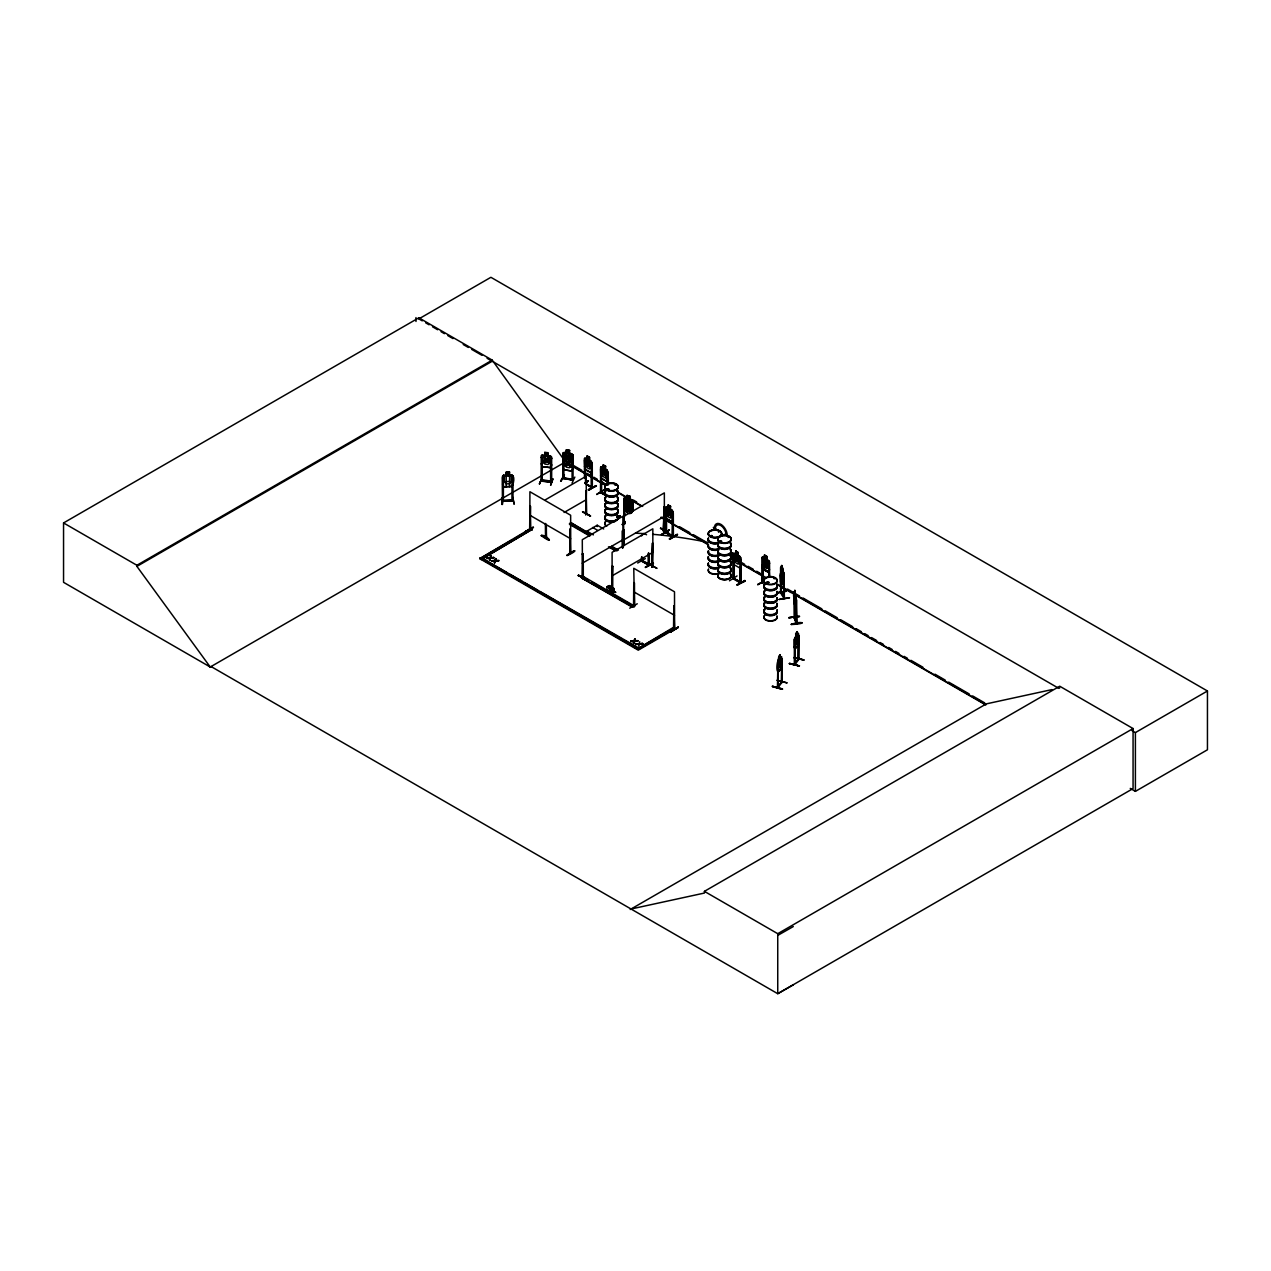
<?xml version="1.0" encoding="UTF-8"?>
<svg xmlns="http://www.w3.org/2000/svg" width="1271" height="1271" viewBox="0 0 1271 1271"><rect width="100%" height="100%" fill="white"/><g stroke="black" fill="none" stroke-linecap="round" stroke-linejoin="round"><path stroke-width="1.5" d="M611.685 590.459L613.718 589.236M509.56 476.148L506.208 476.164M511.975 475.004C515.057 476.434 513.738 483.409 511.943 486.571L503.634 486.872L502.553 484.029M623.87 523.525L624.776 523.763M793.994 592.397C792.357 589.204 795.519 615.132 796.297 605.965M798.204 645.001L794.709 649.37L798.204 645.001L798.649 641.553M772.434 686.69C802.684 694.744 752.114 680.414 782.301 689.247M772.641 686.372L782.507 688.898M784.032 580.99L783.54 583.214L783.921 581.006M783.921 586.646C781.014 595.019 777.232 561.877 783.508 577.241L781.617 571.092M785.891 591.428L777.344 593.049M608.682 488.954L606.966 489.287M608.142 488.874L608.682 489.812L607.014 489.43M615.752 484.664L615.895 485.284M615.752 485.204L614.91 485.125M710.759 536.108L711.76 536.171M712.3 536.394L710.489 535.79M718.337 531.739C720.562 530.658 717.845 532.978 718.925 531.23M721.261 541.939L720.037 541.907L720.482 541.049M720.625 541.637L721.626 541.112L720.419 541.081M720.292 541.621L721.563 541.716M728.061 537.49L728.474 536.743M766.254 583.008L767.334 583.071M767.859 583.294L766.969 582.277L766.063 583.294M773.896 578.639L774.96 578.702M781.411 593.08L780.585 592.604L784.191 597.02M781.061 567.12L784.032 573.221L784.032 598.498L784.096 596.989M541.224 535.726C544.719 532.994 557.556 547.277 541.255 535.647M578.083 575.652C586.296 575.016 590.904 586.312 578.496 574.937M609.159 589.013L615.672 592.254L609.54 588.362M781.331 681.701L782.205 681.192L781.824 682.606L781.649 656.726C775.469 656.281 775.294 681.081 781.172 667.879L781.76 664.511L781.315 667.958L777.82 672.327M777.947 660.666L777.439 687.627L781.331 682.416M794.327 647.161L794.264 639.345L795.662 636.469L795.71 645.175L797.775 640.187L797.06 634.753M588.092 462.994L590.443 461.754L588.854 464.153L590.507 468.538L588.346 464.487L587.027 466.441L586.153 465.917L587.822 463.534L586.249 459.324L588.235 462.994M669.134 512.054L671.485 510.799L669.896 513.214L671.438 517.583L669.388 513.548L668.069 515.502L667.18 514.993L668.848 512.61L667.275 508.4L669.277 512.07M592.064 470.461L591.126 472.891L585.248 469.492L584.549 466.123M607.173 481.677L608.174 479.389L607.204 481.82L601.326 478.436L600.579 475.1M739.913 567.978L740.771 565.595L739.833 568.026L733.955 564.626L733.256 561.258M768.494 572.077L769.479 569.615L768.51 572.061L762.6 568.677M736.878 557.905L739.15 556.873L737.561 559.288L739.214 563.673L737.053 559.621C735.941 563.466 733.192 560.463 736.529 558.668L734.956 554.458L736.91 557.874M768.59 572.014C754.227 561.321 770.226 577.479 769.32 569.599L768.542 572.045L762.616 568.661L761.933 565.293M542.367 454.986L550.454 455.924L551.646 457.163L551.678 482.376L541.128 481.105L541.255 455.892L542.383 454.923L541.382 455.939M542.177 457.687L541.224 457.56L542.177 457.687L542.209 481.248L542.256 457.465M541.255 463.645L542.336 466.648L550.47 467.664L551.678 464.868M544.846 455.383L544.751 452.317L548.214 452.746L548.071 455.796L549.803 456.972L549.803 462.374L548.071 464.471L544.846 464.074L543.114 461.548L543.114 456.146L544.751 455.209M542.336 466.648L550.486 467.585M542.193 477.817L539.428 483.933L542.288 477.912M539.444 483.886L542.288 477.419M550.613 458.72L551.646 458.64L550.613 458.72L550.708 482.281L550.693 458.513M552.869 478.738L550.581 485.315M550.677 485.252L552.917 479.103M777.471 686.626L782.142 682.098L777.773 687.706L777.82 664.129M798.649 633.8L798.236 659.601L799.109 658.283L794.375 664.542M795.138 663.351L794.804 664.717L799.014 659.125L799.014 635.611M794.82 663.796L795.122 640.663M798.283 659.538L798.093 633.323C795.725 638.439 797.981 626.174 797.155 634.785M799.109 659.141L799.109 658.235M489.748 560.289L490.527 557.874L493.768 557.461L490.527 558.366L489.748 560.289L489.764 557.937L486.571 558.446L489.764 557.937M494.689 562.656L495.595 558.509C495.96 562.846 487.301 560.654 494.816 560.4M494.689 563.148L496.198 558.859M633.879 643.491L634.658 641.092L637.915 640.679L634.658 641.585L633.879 643.491L633.895 641.156L630.702 641.172L633.895 641.648L634.769 638.868L634.769 641.188L637.915 641.172M638.836 646.351L639.726 641.728M486.571 558.446L489.859 558.017L490.638 555.649L491.242 556.491L490.638 555.649M494.816 560.876L495.595 558.509M634.769 638.868L634.007 641.235L630.702 641.664M511.863 486.475L513.15 483.568M783.333 577.638L782.777 578.988C777.995 551.042 786.415 573.888 782.729 584.628L781.077 579.544L781.649 574.142M489.128 559.923L489.764 558.43M493.768 557.953L490.622 557.969L491.242 555.999M494.085 562.783L494.721 560.797L491.512 560.813M633.26 643.142L633.895 641.648M634.658 641.585L635.389 639.218M550.391 467.553L551.566 464.836M562.799 466.664L563.847 469.714L571.807 471.112L573.014 468.364L572.903 454.986L571.823 453.731L563.99 452.412L562.974 453.191M794.073 617.515L796.17 623.441M794.709 618.071L794.836 590.364L795.439 603.979L794.359 598.8M588.314 481.169L585.216 482.916M637.677 563.021L645.318 558.605M525.844 531.659L533.502 527.338L529.832 529.483L529.912 491.734L570.647 515.248L570.727 553.092L569.599 552.79L570.457 553.25L569.948 529.133L569.726 552.869M596.766 494.53L604.376 489.732M637.279 603.773L629.717 608.189M669.293 530.229L661.381 534.503M530.706 529.943L529.912 506.017L529.657 529.785M601.119 492.084L605.838 494.927M606.108 495.388L600.484 492.544L601.612 492.751M668.085 507.844L665.48 507.494L665.416 532.676L673.122 537.029L673.042 511.736L670.532 509.337L671.708 511.069L671.708 516.471L670.437 518.06L668.085 516.725L666.83 513.691L668.085 504.952L670.611 506.382L670.437 509.385M666.56 532.12L666.052 532.231M665.766 531.612L666.56 532.978L666.481 509.417L665.527 509.178L666.481 509.417M634.563 605.632L633.419 605.33L634.277 605.822M633.419 606.188L634.277 606.68L633.768 582.563L633.546 606.315M762.409 582.325L762.648 583.23L762.838 565.388M761.806 582.738L762.568 583.182L762.838 559.51M762.918 582.213L762.06 581.721M502.124 504.508L501.981 497.787L502.172 504.46M502.649 504.063L501.95 497.787M642.538 561.258L641.41 561.051L642.475 560.416M641.553 561.131L649.068 565.42L648.988 553.616M648.226 564.07C631.735 555.745 654.295 565.579 648.337 565.039M648.734 564.817L648.305 553.219M735.766 553.902L735.766 551.01L735.766 554.108L733.176 553.536L733.113 578.734L740.691 583.055L740.691 557.81L739.801 556.333L740.771 557.826M733.907 555.618L733.208 555.22L734.161 555.475L734.177 578.956M740.04 581.864L740.008 582.754L740.262 566.834M562.831 458.831L563.911 457.989L571.807 459.371L572.983 460.658L571.807 459.371M566.231 458.402L566.231 455.495L569.615 456.098L569.472 459.133L571.203 460.324L571.203 465.726L569.503 467.744L566.342 467.188L564.642 464.582L564.642 459.181L566.342 458.513L563.927 458.164M569.583 456.162L566.183 455.574M563.847 469.714L571.839 471.048M569.615 458.99L571.728 459.514M561.083 481.089L564.403 474.75L560.606 481.089M612.86 590.745L612.749 590.84M566.389 449.87L566.358 452.841L564.674 453.493L564.674 458.895L566.358 461.516L569.519 462.088L571.203 460.07L571.203 454.684L569.519 453.413L569.662 450.379C564.61 448.313 567.327 453.668 562.894 453.08L562.751 478.357L562.958 454.621L563.879 454.78L563.879 478.516L562.926 477.531M563.879 454.78L562.846 454.827M562.862 460.896L563.911 463.963L571.886 465.329L563.943 463.899M569.63 450.442L566.246 449.823M569.662 453.27L573.046 454.891L573.046 480.184L563.879 477.912L572.935 479.31M572.109 456.273L573.046 456.432L572.109 456.273L572.093 480.041M564.388 474.75L561.147 480.692M562.926 478.389L573.03 479.93M563.879 478.516L563.625 477.689M572.014 479.167L572.014 480.025M574.857 477.07L572.045 483.139M586.424 513.373L585.502 513.516M586.233 513.134L585.661 514.644L586.519 514.183L586.153 476.244L545.434 499.757M583.246 576.414L582.197 576.621L583.31 577.288L583.246 553.727L582.293 553.981L583.246 553.727M652.309 567.009L652.913 565.706L651.912 565.945M762.441 567.962L767.239 559.669M607.459 586.757L608.396 586.185M609.27 585.645L613.893 588.584L608.682 586.185M613.559 590.268L613.559 589.426M712.332 536.14L710.711 536.394M567.867 458.084L565.071 460.213L567.279 457.163L565.166 453.477L567.772 456.845M628.557 502.395C629.796 498.47 633.101 501.124 629.224 503.284L631.258 507.399L628.621 503.697C627.413 507.828 623.775 505.127 627.953 502.839L626.047 498.899L628.573 502.728M567.962 456.956C567.787 453.318 574.142 453.731 568.677 457.433L570.917 461.278L567.899 458.037M795.821 636.533L795.662 633.578L797.203 631.735M777.916 687.611L778.09 661.349L778.773 656.535L780.203 654.66L780.887 663.144L778.821 668.133L778.09 666.751M779.059 656.742L780.267 654.851L780.267 657.743M779.059 657.695L779.917 655.614M798.188 633.355L794.375 639.361L794.327 664.669M781.331 682.559L781.776 658.473L782.205 682.034M793.962 657.743L804.066 659.967L794.184 657.393M777.296 680.35L787.178 682.924L777.089 680.207M794.82 663.414L798.236 658.998M763.188 558.382L764.443 558.144L764.443 555.046L766.969 556.491L768.034 566.58L766.778 568.185L764.443 566.834L763.188 563.784L763.188 558.382L764.443 557.937M768.065 566.564L766.794 568.153L764.443 566.818L763.188 563.784M502.347 500.424L503.57 500.599M502.347 501.282L503.538 501.235M512.022 477.388L513.023 477.562L512.022 477.388L511.943 501.124L513.007 499.996M512.991 499.948C514.39 501.695 510.164 500.822 513.119 500.853M732.239 560.686L733.081 559.717M626.889 501.108L630.035 502.061L626.889 501.108L626.889 503.999L625.507 504.539L625.507 509.941L627.048 512.753L629.939 513.691L631.48 511.879L631.48 506.478L630.035 504.952M631.973 505.651L633.117 506.97M623.997 523.541L623.982 498.216L627.048 498.216M624.903 497.581L632.052 499.98M624.776 500.234L623.918 499.964L624.776 500.234L624.776 515.915M630.114 496.341L631.48 506.239L629.955 508.035L627.096 507.081L625.554 504.253L625.554 498.852L627.096 498.407L627.048 495.325L630.114 496.341L630.114 499.233L633.18 501.282L633.069 510.91M632.037 499.948L633.18 501.282M624.871 509.226L623.982 505.985L624.871 509.226L632.132 511.578L633.117 509.115M632.418 502.538L633.276 502.823L632.418 502.538L632.243 512.531M622.043 524.526L625.268 521.507M622.44 524.589L625.205 521.857L622.568 524.701M502.458 477.769L503.459 477.944L502.458 477.769L502.601 501.552L502.538 476.196L503.666 475.132L511.975 474.909M502.553 476.291L503.666 475.132M781.347 593.08L781.331 583.31M783.683 597.974L783.683 597.116M794.629 663.271L794.677 664.066M545.466 536.632C544.195 538.427 547.944 536.426 545.609 537.76L545.434 523.477M546.387 536.473L545.354 536.743M586.424 514.215L586.153 490.527L585.852 514.564M663.446 530.881L663.827 530.245M664.082 507.034L663.398 530.944L664.082 507.034L663.589 531.135L664.447 530.706M652.833 566.612L651.912 566.802M794.772 664.685L794.772 640.584M777.773 687.087L778.217 663.621M502.522 501.521L503.57 501.457L503.3 500.329M503.538 500.377L512.134 499.996M513.087 500.266L502.601 500.695M513.134 501.076L502.553 501.235M767.795 583.182L766.445 583.516L766.969 582.34M794.677 618.008L794.661 593.684L794.82 600.945L795.249 599.245C795.884 612.94 796.329 591.365 795.233 597.926L794.868 594.367M624.887 503.364L623.807 504.031L624.839 503.252L632.037 505.588M605.663 466.25L603.169 464.995L605.663 466.25L605.504 469.237L606.76 470.937L606.76 476.339L605.504 477.928L603.169 476.577L601.914 473.543L601.914 468.141L603.169 467.887C603.185 461.659 603.852 469.237 600.659 467.283L600.833 492.338M600.659 467.426L601.453 466.711M641.474 535.854L642.268 535.282M733.256 553.632L734.098 553.044L739.77 556.412L738.181 555.395L738.101 552.551L735.766 551.01M769.448 569.646L769.368 561.861L762.727 556.968L761.853 557.588L761.917 582.849M665.575 507.574L666.401 506.986M762.934 583.039L762.759 557.079L761.917 557.54M541.192 479.993C549.056 480.025 560.972 483.743 541.239 480.819M590.157 534.376L586.916 532.517L586.916 531.167L597.211 525.225L603.677 528.958M781.363 592.302L784.429 598.403L783.699 574.381L784.35 574.842M530.357 530.086L530.611 506.414M601.278 469.428L600.579 469.031L601.358 492.989L600.627 491.766M607.411 472.923L608.38 473.162L607.411 472.923L607.411 484.68M585.661 514.644L586.424 490.685M530.436 529.514L529.578 528.784L530.293 529.229M533.073 527.1L525.495 531.532L529.578 529.642M582.531 511.879L590.634 516.01L582.944 511.641M566.914 555.379C575.461 548.309 579.258 550.057 567.231 555.602M566.802 555.379L574.46 550.915M622.329 547.865L622.329 530.865L623.283 530.627M622.599 548.008L622.599 531.024L624.045 530.134L624.315 545.402M624.315 530.293L623.362 530.547L623.283 547.61M666.369 506.859L672.2 510.291M670.611 506.382L668.085 505.143M672.152 510.259L673.042 511.784L672.184 521.952L666.258 518.568L665.559 515.2M672.359 513.071L673.312 513.309L673.392 536.87L672.248 536.569L672.613 512.912M660.459 528.386L668.562 532.517L660.872 528.132M582.293 577.399L583.31 577.209M661.778 534.789L669.372 529.848L661.778 534.297M666.29 532.517L672.931 536.092M611.844 587.234L612.527 566.056L612.368 588.727M612.797 566.215L611.844 566.469M652.071 567.057L652.563 542.955L652.15 567.009M669.467 538.666C693.744 525.527 653.437 548.294 677.109 534.313M669.896 539.381L677.157 534.726M649.036 564.181L657.012 568.391L648.941 563.816M611.844 589.029L612.225 589.251M651.88 566.866L652.563 542.955M615.307 592.54L609.286 588.616M673.535 629.447L673.805 605.695L674.313 629.796L673.535 629.352M764.443 555.062L766.858 556.555M766.89 559.431L768.034 561.178M766.858 559.447L769.4 561.893L769.4 577.272M768.574 560.336L769.479 561.846L762.727 556.968M768.717 576.875L768.971 563.005L769.67 577.129M769.67 563.403L768.717 563.164M674.107 628.875L673.964 628.351M678.253 627.016L670.643 631.941L678.285 627.08M670.723 631.894L678.285 627.413L670.754 631.941M764.205 580.847L757.707 584.644L764.205 581.34M764.157 581.181L757.738 584.596M506.208 475.195L504.428 476.228L504.428 481.63L506.208 483.886L509.496 483.758L511.276 481.375L511.276 475.974L509.607 474.909M211.177 666.592L210.351 667.084L63.55 582.325L63.55 522.937L418.858 317.798L492.211 360.138L563.228 458.688M418.858 317.798L418.858 318.894L490.908 277.3L1207.45 690.995L1207.45 749.779L1135.4 791.372L1130.253 788.385M63.55 522.937L136.903 565.277L492.211 360.138M793.295 984.834L777.741 993.7L211.081 666.544L210.239 667.021L136.903 566.373L492.211 361.234M210.239 667.021L563.847 462.866M589.569 457.338L590.65 467.41L589.394 468.999L587.059 467.649L585.804 464.614L587.059 455.892L589.569 457.338L587.059 456.082M585.2 460.499L584.501 460.102L585.2 478.134M591.19 461.166L592.064 462.692L592.064 487.969L585.534 483.806M591.333 487.603L591.301 464.01L592.254 464.265L592.334 487.826L585.534 483.901L585.454 468.173M592.254 464.265L591.301 464.01M605.584 469.19L608.174 471.62L608.38 482.964M584.898 482.805L588.378 480.788L585.2 483.155M607.204 470.127L601.358 466.775M592.254 487.746L591.714 487.381M588.378 489.605L596.433 485.919L588.425 489.685M588.378 490.098L596.067 485.601L588.807 490.32M674.17 629.431L638.249 650.164L479.739 558.652L530.643 528.529L532.12 529.387L481.216 559.51L532.12 529.387M479.739 558.652L511.975 540.032M515.375 538.078L528.943 530.245M564.086 512.483L586.153 499.757M591.285 534.471L570.933 522.715L569.44 523.573L589.808 535.329M582.293 563.212L623.012 539.698M623.632 539.921L664.352 516.407M643.984 533.375L646.574 534.773M581.61 577.225L583.103 576.367L634.007 605.759L632.529 606.617L581.61 577.955L632.529 607.347L634.007 606.489L591.587 581.991M581.61 577.955L583.103 577.098L588.187 580.037M612.098 575.842L652.833 552.329M648.226 564.928L648.575 553.06M645.382 567.057L653.453 563.355L645.446 567.12M735.766 554.108L734.511 554.347L734.511 559.748L735.766 562.783L738.101 564.133L739.357 562.545L739.357 557.143L738.276 555.348M732.239 562.132L733.081 561.655L732.239 553.457M740.389 582.531L740.008 559.145L740.961 559.383L741.041 582.944L733.462 578.527L733.478 555.077M740.961 559.383L740.008 559.145M734.241 579.036L733.129 577.828L733.987 578.321M729.443 580.815L737.037 575.938M740.914 581.975L733.987 578.575L740.58 582.182M737.085 584.739L745.14 581.054L737.132 584.819M744.79 580.783L737.148 585.184L744.774 580.402M479.739 557.921L638.249 649.433L674.17 628.7L672.677 627.842L636.755 649.306L638.249 647.717L482.71 558.652M640.187 647.336L670.977 629.558M630.225 909.496L986.375 703.864L1051.991 689.597M631.052 909.003L704.404 893.052L704.404 891.352L1059.712 686.213L1133.065 728.553L1133.065 788.56L777.741 993.7L777.741 933.692L1133.065 728.553M1059.712 687.913L1058.886 688.405L487.095 358.279M1132 730.618L1135.4 732.589L1207.45 690.995M777.741 935.408L793.295 926.543M562.846 477.245L563.911 477.388M606.982 586.964L609.699 585.55L609.635 588.902L612.431 590.872M606.982 587.361L609.635 586.122M611.701 591.158L613.607 590.824M606.918 586.852L606.998 590.173L611.24 593.112L613.861 591.857L613.845 588.457L611.24 589.839L607.427 586.694M541.303 480.009L541.43 480.851M541.319 481.121L541.112 480.216L551.678 481.518M546.117 524.971L546.387 537.331L546.371 525.114M623.012 547.467L623.012 516.185L582.293 539.698L582.468 577.701L582.976 553.584M546.117 536.298L546.451 537.268M582.611 577.654L582.547 554.14M572.887 480.184L562.862 478.357M624.013 523.255L624.919 523.477L624.109 523.287L624.077 498.296M616.88 516.662L620.089 515.724L617.166 517.456M616.88 517.154L620.105 516.137M617.134 517.376L620.343 516.455M782.777 575.922L783.317 577.876M780.712 584.326L780.458 580.831M545.672 537.76L545.688 523.636M780.569 567.422L780.585 592.715L784 598.434M781.697 568.328L781.84 565.579M784.032 573.221L783.857 598.387M780.569 575.175L780.918 578.655L783.54 583.214M785.923 591.063L777.359 592.715L785.748 591.19M779.123 599.419L789.529 597.799L779.139 599.467M665.702 532.485L672.772 535.568L673.042 536.982M672.534 535.52L672.883 536.124M672.534 536.378L672.613 518.79M591.476 486.475L591.968 487.985M641.696 560.861L649.354 565.23L649.259 553.457M503.348 501.521L503.427 477.721M493.768 557.461L490.622 557.969M495.579 560.336L498.725 560.813L495.483 561.226M498.725 560.813L495.579 560.829L498.725 560.32M491.512 561.305L494.721 560.797M634.769 640.695L637.915 640.679M642.284 643.205C636.008 645.175 643.746 642.808 642.872 644.032M638.852 644.508L635.659 644.032L642.284 643.698M486.571 557.953L489.859 558.017M630.702 641.172L634.007 640.743M635.659 644.032L638.963 643.603M635.659 644.524L638.963 644.095M639.615 643.952L642.872 643.539M793.962 592.302L794.28 618.071M794.645 594.51L795.439 601.66L794.74 599.801M795.948 596.56L796.329 598.276L794.2 591.905M796.297 622.631L794.407 617.404L796.695 623.505L796.091 599.419L796.44 622.822M794.311 603.534L795.948 608.253M788.83 617.754L799.507 616.292L788.83 617.722M799.491 616.61L788.941 617.595M791.356 624.522C810.39 623.505 799.729 620.629 791.356 624.474M582.595 511.768L590.284 516.137M660.523 528.259L668.212 532.644M608.142 489.51L607.109 489.573M529.832 528.625L530.198 530.086M665.654 507.526L665.909 532.549M633.689 605.187L634.547 606.521L634.467 582.96M642.157 560.606L641.553 560.273M641.776 560.908L641.776 556.984M512.833 497.406L514.056 503.983M506.08 475.1L506.08 472.145L509.623 472.081L509.56 486.65M509.496 472.192L506.208 472.304L506.208 486.793M506.208 481.566L509.496 481.439M503.713 486.698L511.848 486.396M631.083 513.198L628.43 509.528C627.318 513.611 623.68 511.101 627.763 508.67L625.84 504.746L628.382 508.209C629.558 504.285 633.053 506.859 629.05 509.115L631.036 512.896M551.423 481.55L551.598 482.408M512.96 500.838L513.023 475.847M711.395 535.441L712.3 535.79M711.395 536.426L710.553 536.283M766.969 582.388L768.002 582.992M780.982 591.65L781.109 592.556M652.071 566.199L651.801 566.914M624.919 522.619L623.823 522.588L624.776 522.953M624.776 523.811L624.649 522.889M608.11 488.731L608.952 489.224M708.503 550.565A6.689 3.861 0 0 0 710.886 554.633L710.759 554.506M708.471 550.963A6.72 3.877 0 0 0 710.87 555.046L711.125 555.173M793.994 657.615L803.86 660.157M778.773 656.535L778.773 659.427M794.296 617.277L793.978 617.595M627.096 495.515L629.955 496.468M666.052 533.089L666.211 509.56M570.107 552.647L569.948 529.133M570.266 553.171L570.075 551.821M591.825 487.063L585.28 483.441L591.873 487.047M764.443 555.252L766.794 556.587M764.872 555.967L766.365 557.81L764.872 555.967L766.365 556.841M764.872 556.936L766.381 557.794M764.443 559.097L766.794 560.447L766.778 565.865L764.443 564.515L764.443 559.065L765.698 562.338C766.62 558.509 769.622 561.75 766.254 563.323L767.922 567.692L765.746 563.641C764.92 567.613 761.679 564.499 765.206 562.703L763.633 558.493L766.778 560.463M764.443 564.499L766.794 565.849M666.401 518.457L672.2 521.761M604.011 489.971L596.846 494.149M601.628 492.227L606.108 494.784M605.838 495.547L600.516 492.592L600.659 467.283M665.782 532.533L673.312 536.791M609.476 588.791L615.625 592.286M578.448 575.334L586.138 579.719M578.4 575.429L586.185 579.814M418.858 318.894L422.274 320.864M425.69 322.834L429.105 324.804M432.505 326.774L437.621 329.729M441.037 331.699L444.453 333.669M447.869 335.639L452.984 338.594M463.216 344.505L468.332 347.46M471.748 349.43L481.979 355.324M725.01 534.138L726.075 534.741A7.578 4.369 60 0 0 720.705 525.463A7.578 4.369 60 0 0 715.351 528.561L716.431 529.181L714.874 530.007L713.333 527.401L714.397 528.005A9.072 5.243 60 0 1 720.816 524.303A9.072 5.243 60 0 1 727.234 535.425L728.299 536.028M762.648 557.016L764.522 558.096M591.142 461.23L585.264 457.846L584.469 458.418L584.501 477.737M735.687 551.058L738.181 552.504L738.181 555.395M601.485 478.309L607.252 481.63M591.142 472.717L585.391 469.38L584.628 466.155M573.253 465.361L581.816 470.302M586.964 473.273L590.395 475.259M593.811 477.229L597.243 479.215M600.675 481.185L605.822 484.156M633.244 499.996L636.676 501.981M665.813 518.806L670.961 521.761M679.524 526.718L689.819 532.66M693.235 534.63L705.246 541.557M741.231 562.338L744.663 564.324M748.095 566.31L753.242 569.281M756.674 571.251L760.09 573.237M787.527 589.061L799.523 595.988M802.954 597.974L821.813 608.857M825.229 610.843L837.239 617.77M840.655 619.74L852.666 626.682M856.082 628.652L861.23 631.623M864.661 633.609L868.093 635.579M871.525 637.565L876.656 640.536M880.088 642.506L883.52 644.492M888.651 647.463L892.083 649.433M895.515 651.419L898.947 653.389M904.094 656.36L907.51 658.346M910.942 660.316L922.937 667.259M934.948 674.186L945.227 680.112M948.659 682.098L969.233 693.966M972.649 695.952L984.66 702.879M572.411 465.837L604.98 484.648M616.975 491.575L642.697 506.414M661.556 517.297L707.836 544.02M740.405 562.831L766.111 577.67M776.406 583.611L985.533 704.356M573.046 466.695L603.995 484.569M617.754 492.513L626.349 497.469M629.796 499.455L641.839 506.414M660.745 517.329L707.184 544.131M739.865 563.005L760.503 574.921M777.693 584.851L791.452 592.794M794.883 594.78L985.788 704.992M592.683 527.481L597.529 530.293M586.916 531.167L593.382 534.9M611.653 546.228L618.437 550.136M589.601 534.217L570.933 522.715M613.353 547.944L616.753 549.898M610.175 547.086L616.959 550.994M569.44 524.303L589.808 536.06M608.475 546.832L615.259 550.756M529.912 515.248L570.647 538.761M530.643 529.26L532.12 530.118M633.768 591.793L674.504 615.307M484.41 559.637L506.636 572.458M510.052 574.444L522.016 581.355M525.431 583.325L537.395 590.237M540.811 592.207L621.154 638.582M624.569 640.552L636.533 647.463M704.404 891.352L777.741 933.692M607.856 586.281L607.236 586.868M609.286 589.792L610.366 590.554M634.467 606.394L633.768 568.28L674.504 591.793L674.583 629.638L673.805 605.695M783.317 578.718L783.333 571.95L782.38 572.951L781.474 568.709L782.173 573.221M550.391 456.082L551.535 457.179M794.518 617.531L796.536 622.949L796.663 599.928M782.539 573.221L781.84 572.045L782.539 574.174M780.712 572.681L781.538 574.158L781.506 571.108M607.173 470.206L608.11 485.077M781.808 565.42L782.777 570.298M781.919 566.405L782.586 568.534L781.919 567.374M780.966 569.662L781.014 593.239M732.239 554.903L733.081 556.825M794.868 591.349L795.312 593.509L794.868 592.318M602.708 467.537L607.427 481.232M611.637 591.762L611.589 589.887M794.264 647.05L794.82 649.402M782.412 574.27L783 578.019M514.104 504.047L512.753 497.358M1135.4 732.589L1135.4 791.372M796.297 598.244L796.329 623.553M794.836 590.364L795.058 593.716M768.971 570.854L768.971 576.732M734.161 563.307L733.987 579.179M732.239 556.348L732.239 559.24M664.352 530.785L664.352 492.894L623.632 516.407L623.632 545.799M652.833 566.707L652.833 528.815L612.098 552.329L612.098 589.267M642.475 557.381L642.554 561.353M642.205 557.54L642.284 561.496M641.521 557.143L641.521 561.147M632.958 507.034L632.958 510.894M624.951 500.059L624.951 503.967M624.045 530.134L624.045 545.243M613.448 589.633L613.528 590.713M612.527 566.056L612.606 588.918M611.24 589.696L611.24 593.112M607.681 480.613L607.681 484.537M601.548 469.269L601.628 492.83M597.211 525.225L597.211 526.575M591.905 462.723L591.905 470.445M591.555 471.7L591.682 487.397M584.628 458.45L584.771 477.578M544.862 452.428L544.862 455.32M415.982 317.575L415.982 321.468M136.903 565.277L136.903 566.373M635.516 533.169A432.235 331.493 32.3 0 1 644.032 533.645M652.595 534.297A432.235 331.493 32.3 0 1 707.82 542.336M730.428 549.66A6.832 3.94 0 0 1 724.518 555.57A6.832 3.94 0 0 1 718.592 549.66M730.332 550.073A6.72 3.877 0 0 1 724.518 555.888A6.72 3.877 0 0 1 718.687 550.073M730.317 555.141A6.689 3.861 0 0 1 724.518 560.94A6.752 3.892 0 0 1 718.671 555.284M718.719 555.141A6.689 3.861 0 0 0 724.518 560.94A6.752 3.892 0 0 0 730.364 555.284M730.428 543.178A6.832 3.94 0 0 1 724.518 549.088A6.832 3.94 0 0 1 718.592 543.178M730.348 548.977A6.736 3.892 0 0 1 724.518 554.807A6.736 3.892 0 0 1 718.671 548.977M730.332 543.575A6.72 3.877 0 0 1 724.518 549.406A6.72 3.877 0 0 1 718.687 543.575M730.428 549.326A6.832 3.94 0 0 1 724.518 555.236A6.832 3.94 0 0 1 718.592 549.326M730.428 542.844A6.832 3.94 0 0 1 724.518 548.754A6.832 3.94 0 0 1 718.592 542.844M730.348 542.495A6.736 3.892 0 0 1 724.518 548.325A6.736 3.892 0 0 1 718.671 542.495M730.428 568.153A6.832 3.94 0 0 1 724.518 574.063A6.832 3.94 0 0 1 718.592 568.153M730.332 568.566A6.72 3.877 0 0 1 724.518 574.381A6.72 3.877 0 0 1 718.687 568.566M730.317 573.634A6.689 3.861 0 0 1 724.518 579.433A6.689 3.861 0 0 1 718.719 573.634M730.332 556.094A6.72 3.877 0 0 1 724.518 561.925A6.72 3.877 0 0 1 718.687 556.094M730.364 573.777A6.752 3.892 0 0 1 724.518 579.624A6.752 3.892 0 0 1 718.671 573.777M730.364 573.984A6.752 3.892 0 0 1 724.518 579.83A6.752 3.892 0 0 1 718.671 573.984M730.364 555.761A6.752 3.892 0 0 1 724.518 561.607A6.752 3.892 0 0 1 718.671 555.761M730.428 561.671A6.832 3.94 0 0 1 724.518 567.581A6.832 3.94 0 0 1 718.592 561.671M730.348 567.47A6.736 3.892 0 0 1 724.518 573.3A6.736 3.892 0 0 1 718.671 567.47M730.332 562.068A6.72 3.877 0 0 1 724.518 567.899A6.72 3.877 0 0 1 718.687 562.068M730.428 567.819A6.832 3.94 0 0 1 724.518 573.729A6.832 3.94 0 0 1 718.592 567.819M730.428 561.337A6.832 3.94 0 0 1 724.518 567.247A6.832 3.94 0 0 1 718.592 561.337M730.348 560.988A6.736 3.892 0 0 1 724.518 566.818A6.736 3.892 0 0 1 718.671 560.988M718.322 554.919A6.689 3.861 0 0 1 710.886 554.633M718.337 543.384A6.736 3.892 0 0 1 710.87 543.098A6.736 3.892 0 0 1 708.455 538.999M718.322 542.288A6.72 3.877 0 0 1 710.87 542.002A6.72 3.877 0 0 1 708.471 537.919M718.322 549.85A6.72 3.877 0 0 1 710.87 549.58A6.72 3.877 0 0 1 708.471 545.497M718.385 549.533A6.832 3.94 0 0 1 710.807 549.247A6.832 3.94 0 0 1 708.376 545.1M718.385 549.199A6.832 3.94 0 0 1 710.807 548.913A6.832 3.94 0 0 1 708.376 544.766M718.337 548.77A6.736 3.892 0 0 1 710.87 548.5A6.736 3.892 0 0 1 708.455 544.401M718.385 543.051A6.832 3.94 0 0 1 710.807 542.765A6.832 3.94 0 0 1 708.376 538.618M718.385 542.717A6.832 3.94 0 0 1 710.807 542.431A6.832 3.94 0 0 1 708.376 538.284M718.322 555.332A6.72 3.877 0 0 1 710.87 555.046M718.322 555.872A6.689 3.861 0 0 1 710.886 555.586A6.689 3.861 0 0 1 708.503 551.519M718.322 573.412A6.689 3.861 0 0 1 710.886 573.126A6.689 3.861 0 0 1 708.503 569.058M718.337 555.57A6.752 3.892 0 0 1 710.854 555.284A6.752 3.892 0 0 1 708.455 551.185M718.337 561.877A6.736 3.892 0 0 1 710.87 561.591A6.736 3.892 0 0 1 708.455 557.492M718.322 560.781A6.72 3.877 0 0 1 710.87 560.495A6.72 3.877 0 0 1 708.471 556.412M718.322 568.344A6.72 3.877 0 0 1 710.87 568.073A6.72 3.877 0 0 1 708.471 563.99M718.385 568.026A6.832 3.94 0 0 1 710.807 567.74A6.832 3.94 0 0 1 708.376 563.593M718.385 567.692A6.832 3.94 0 0 1 710.807 567.406A6.832 3.94 0 0 1 708.376 563.26M718.337 567.263A6.736 3.892 0 0 1 710.87 566.993A6.736 3.892 0 0 1 708.455 562.894M718.385 561.544A6.832 3.94 0 0 1 710.807 561.258A6.832 3.94 0 0 1 708.376 557.111M718.385 561.21A6.832 3.94 0 0 1 710.807 560.924A6.832 3.94 0 0 1 708.376 556.777M718.322 573.793A6.72 3.877 0 0 1 710.87 573.523A6.72 3.877 0 0 1 708.471 569.44M777.121 592A6.832 3.94 0 0 1 769.638 596.925A6.832 3.94 0 0 1 764.618 591.047M777.026 592.397A6.72 3.877 0 0 1 769.654 597.243A6.72 3.877 0 0 1 764.713 591.46M777.232 598.466A6.689 3.861 0 0 1 768.796 602.2A6.689 3.861 0 0 1 764.729 596.528A6.752 3.892 0 0 0 769.654 602.47A6.752 3.892 0 0 0 777.042 597.592M777.042 597.831A6.752 3.892 0 0 1 769.654 602.692A6.752 3.892 0 0 1 764.681 596.877M777.121 585.518A6.832 3.94 0 0 1 769.638 590.443A6.832 3.94 0 0 1 764.618 584.565M765.698 583.739A6.832 3.94 0 0 1 768.764 582.722M777.026 591.301A6.72 3.877 0 0 1 769.654 596.163A6.72 3.877 0 0 1 764.713 590.364M777.042 585.899A6.736 3.892 0 0 1 769.654 590.761A6.736 3.892 0 0 1 764.697 584.962M765.762 584.152A6.736 3.892 0 0 1 767.16 583.548M777.121 591.666A6.832 3.94 0 0 1 769.638 596.592A6.832 3.94 0 0 1 764.618 590.713M777.121 585.184A6.832 3.94 0 0 1 769.638 590.109A6.832 3.94 0 0 1 764.618 584.231M765.698 583.405A6.832 3.94 0 0 1 768.764 582.388M777.026 584.819A6.72 3.877 0 0 1 769.654 589.665A6.72 3.877 0 0 1 764.713 583.882M765.778 583.071A6.72 3.877 0 0 1 768.796 582.07M777.121 610.493A6.832 3.94 0 0 1 769.638 615.418A6.832 3.94 0 0 1 764.618 609.54M777.026 610.89A6.72 3.877 0 0 1 769.654 615.736A6.72 3.877 0 0 1 764.713 609.953M777.01 615.942A6.705 3.877 0 0 1 769.654 620.788A6.705 3.877 0 0 1 764.713 615.005M777.01 616.324A6.705 3.877 0 0 1 769.654 621.169A6.705 3.877 0 0 1 764.713 615.386M777.121 604.011A6.832 3.94 0 0 1 769.638 608.936A6.832 3.94 0 0 1 764.618 603.058M777.026 609.794A6.72 3.877 0 0 1 769.654 614.656A6.72 3.877 0 0 1 764.713 608.857M777.042 604.392A6.736 3.892 0 0 1 769.654 609.254A6.736 3.892 0 0 1 764.697 603.455M777.121 610.159A6.832 3.94 0 0 1 769.638 615.085A6.832 3.94 0 0 1 764.618 609.206M777.121 603.677A6.832 3.94 0 0 1 769.638 608.602A6.832 3.94 0 0 1 764.618 602.724M777.026 603.312A6.72 3.877 0 0 1 769.654 608.158A6.72 3.877 0 0 1 764.713 602.375M617.436 497.438A6.832 3.94 0 0 1 611.51 503.348A6.832 3.94 0 0 1 605.6 497.438M617.341 497.851A6.72 3.877 0 0 1 611.51 503.666A6.72 3.877 0 0 1 605.695 497.851M617.309 502.919A6.689 3.861 0 0 1 611.51 508.718A6.689 3.861 0 0 1 605.711 502.919M617.325 503.332A6.705 3.877 0 0 1 611.51 509.147A6.705 3.877 0 0 1 605.711 503.332M617.436 490.956A6.832 3.94 0 0 1 611.51 496.866A6.832 3.94 0 0 1 605.6 490.956M617.356 496.754A6.736 3.892 0 0 1 611.51 502.585A6.736 3.892 0 0 1 605.679 496.754M617.356 491.353A6.736 3.892 0 0 1 611.51 497.183A6.736 3.892 0 0 1 605.679 491.353M617.436 497.104A6.832 3.94 0 0 1 611.51 503.014A6.832 3.94 0 0 1 605.6 497.104M617.436 490.622A6.832 3.94 0 0 1 611.51 496.532A6.832 3.94 0 0 1 605.6 490.622M617.341 490.272A6.72 3.877 0 0 1 611.51 496.087A6.72 3.877 0 0 1 605.695 490.272M617.436 519.871A6.832 3.94 0 0 1 616.34 520.697M614.926 521.317A6.832 3.94 0 0 1 606.68 520.697A6.832 3.94 0 0 1 605.6 515.931M617.436 515.931A6.832 3.94 0 0 1 618.119 518.918M614.878 521.634A6.72 3.877 0 0 1 606.76 521.031A6.72 3.877 0 0 1 605.695 516.344M617.341 516.344A6.72 3.877 0 0 1 618.23 518.282M617.325 503.888A6.705 3.877 0 0 1 611.51 509.703A6.705 3.877 0 0 1 605.711 503.888M617.356 503.523A6.752 3.892 0 0 1 611.51 509.369A6.752 3.892 0 0 1 605.663 503.523M617.436 509.449A6.832 3.94 0 0 1 611.51 515.359A6.832 3.94 0 0 1 605.6 509.449M617.356 515.248A6.736 3.892 0 0 1 611.51 521.078A6.736 3.892 0 0 1 605.679 515.248M617.356 509.846A6.736 3.892 0 0 1 611.51 515.676A6.736 3.892 0 0 1 605.679 509.846M617.436 515.597A6.832 3.94 0 0 1 611.51 521.507A6.832 3.94 0 0 1 605.6 515.597M617.436 509.115A6.832 3.94 0 0 1 611.51 515.025A6.832 3.94 0 0 1 605.6 509.115M617.341 508.765A6.72 3.877 0 0 1 611.51 514.58A6.72 3.877 0 0 1 605.695 508.765M778.424 661.142L779.345 663.287L778.376 667.958L779.631 663.526L780.871 664.717L779.933 662.493L780.839 658.013L779.647 662.207L778.424 661.142M795.328 638.185L796.234 640.33L795.281 645.001L796.52 640.568L797.775 641.76L796.838 639.535L797.727 635.071L796.552 639.249L795.328 638.185M783.047 584.374L783.015 577.781L782.666 577.05L782.03 578.655L781.077 574.413L781.045 581.117L782.046 579.973L782.984 584.422M789.339 663.7L799.427 665.972L789.339 663.669M789.545 663.367L799.395 665.956L789.545 663.367M541.589 535.393L549.326 539.873L541.573 535.441M570.838 466.997L567.883 463.772C566.58 468.078 562.529 465.853 567.168 463.009L565.039 459.339L567.835 462.469L570.711 460.324L568.566 463.28L570.838 466.997M549.517 463.47L546.498 460.404C545.18 464.773 541.033 462.723 545.767 459.673L543.591 456.098L546.451 459.101L549.39 456.813L547.197 459.864L549.517 463.47M572.935 462.628L571.775 465.297L573.014 462.739M796.822 632.656L795.948 634.753L796.822 632.656M797.06 635.722L795.71 637.47L795.71 642.872L797.06 641.124L797.06 635.722M780.156 658.68L778.821 660.427L778.821 665.829L780.156 664.082L780.156 658.68M623.854 511.736L624.76 514.977L623.854 511.736M653.072 563.053L645.461 567.501L653.087 563.101M732.525 553.123L732.255 554.077L732.525 553.123M732.525 560.972L732.255 561.909L732.525 560.972M783.524 577.161L783.921 578.877L783.524 577.161M801.81 622.79L791.245 624.156L801.81 622.838M508.908 472.685L506.795 472.764L506.795 473.733L508.908 473.654L508.908 472.685M547.499 453.302L545.418 453.048L545.418 454.017L547.499 454.271L547.499 453.302M548.071 456.75L544.846 456.353L544.846 461.754L548.071 462.151L548.071 456.75M568.931 456.559L566.898 456.194L566.898 457.163L568.931 457.512L568.931 456.559M569.503 460.023L566.342 459.482L566.342 464.868L569.503 465.424L569.503 460.023M568.947 450.887L566.93 450.522L566.93 451.491L568.947 451.856L568.947 450.887M569.519 454.367L566.358 453.795L566.358 459.196L569.519 459.768L569.519 454.367M629.415 502.426L627.572 501.823L629.415 503.395L629.415 502.426M629.939 505.969L627.048 505.032L627.048 510.434L629.939 511.371L629.939 505.969M629.447 496.77L627.604 496.167L629.447 497.739L629.447 496.77M629.955 500.313L627.096 499.36L627.096 504.762L629.955 505.715L629.955 500.313M670.024 506.732L668.514 505.874L670.024 507.701L670.024 506.732M670.437 510.338L668.085 509.004L668.085 514.405L670.437 515.74L670.437 510.338M605.075 466.6L603.582 465.726L605.075 467.553L605.075 466.6M588.981 457.671L587.472 456.797L588.981 458.64L588.981 457.671M605.504 470.206L603.169 468.856L603.169 474.258L605.504 475.608L605.504 470.206M589.394 461.278L587.059 459.927L587.059 465.329L589.394 466.679L589.394 461.278M737.688 552.806L736.179 551.932L737.688 553.759L737.688 552.806M738.101 556.412L735.766 555.062L735.766 560.463L738.101 561.814L738.101 556.412M782.729 576.907L781.649 575.112L781.649 580.513L782.729 582.309L782.729 576.907M782.777 571.267L781.729 569.456L782.777 576.669L782.777 571.267M721.15 542.352A6.736 3.892 0 0 0 731.254 538.983A6.736 3.892 0 0 0 721.15 535.615A6.736 3.892 0 0 0 721.15 542.352M721.15 542.908A6.72 3.877 0 0 0 731.238 539.54A6.72 3.877 0 0 0 721.15 536.187A6.72 3.877 0 0 0 721.15 542.908M721.134 542.606A6.752 3.892 0 0 0 731.254 539.222A6.752 3.892 0 0 0 721.134 535.854A6.752 3.892 0 0 0 721.134 542.606M711.601 536.87A6.736 3.892 0 0 0 721.706 533.502A6.736 3.892 0 0 0 711.601 530.134A6.736 3.892 0 0 0 711.601 536.87M711.601 537.395A6.72 3.877 0 0 0 721.69 534.027A6.72 3.877 0 0 0 711.601 530.674A6.72 3.877 0 0 0 711.601 537.395M711.585 537.077A6.752 3.892 0 0 0 721.721 533.709A6.752 3.892 0 0 0 711.585 530.325A6.752 3.892 0 0 0 711.585 537.077M767.16 583.77A6.736 3.892 0 0 0 777.264 580.402A6.736 3.892 0 0 0 767.16 577.034A6.736 3.892 0 0 0 767.16 583.77M767.176 584.295A6.705 3.877 0 0 0 777.232 580.942A6.705 3.877 0 0 0 767.176 577.59A6.705 3.877 0 0 0 767.176 584.295M768.796 603.169A6.72 3.877 0 0 0 777.248 599.419A6.705 3.877 0 0 1 768.796 603.185A6.72 3.877 0 0 1 764.713 597.481A6.705 3.877 0 0 0 768.796 603.185M608.142 490.129A6.736 3.892 0 0 0 618.246 486.761A6.736 3.892 0 0 0 608.142 483.393A6.736 3.892 0 0 0 608.142 490.129M608.158 490.685A6.705 3.877 0 0 0 618.23 487.333A6.705 3.877 0 0 0 608.158 483.981A6.705 3.877 0 0 0 608.158 490.685M608.142 490.352A6.752 3.892 0 0 0 618.262 486.984A6.752 3.892 0 0 0 608.142 483.6A6.752 3.892 0 0 0 608.142 490.352M605.663 521.539A6.752 3.892 0 0 0 606.744 526.242A6.752 3.892 0 0 1 605.663 521.555"/></g></svg>
